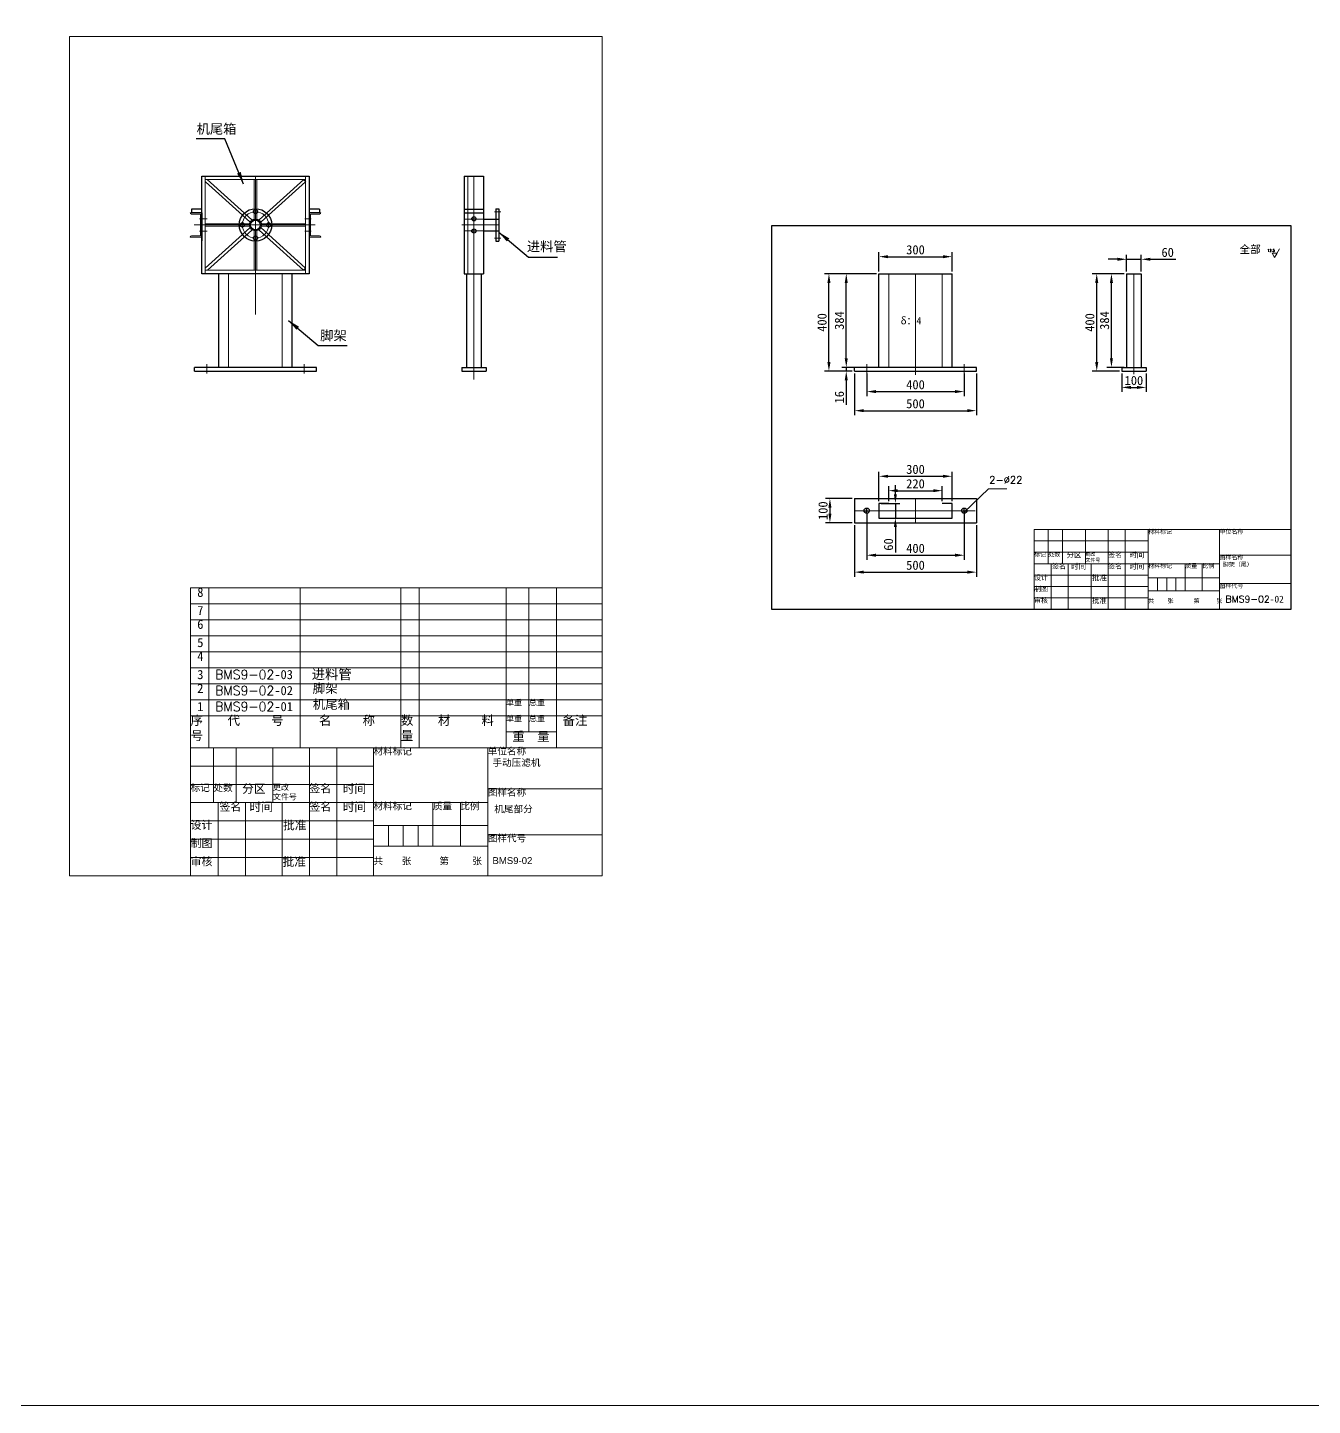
# Model space of a CAD drawing. Header units: millimetres. Extents: x 27179 to 44376, y -2108 to 7885.
# Drawn here: x 35482 to 40752, y -2108 to 3542 of the extents above; entities that cross this region are included whole.
import ezdxf
from ezdxf.lldxf.tags import DXFTag

# ---------------------------------------------------------------- set-up
doc = ezdxf.new("R2010")
doc.units = ezdxf.units.MM
doc.layers.add('中心线层', color=1, linetype='CENTER', lineweight=9)
doc.layers.add('标注层', color=5, linetype='Continuous', lineweight=9)
doc.styles.get("Standard").update_dxf_attribs({"font": ''})
doc.styles.get('Standard').set_extended_font_data('SimSun')
tags = doc.linetypes.add('ACAD_ISO03W100', pattern=[30, 12, -18]).pattern_tags.tags
tags[6:7] = [DXFTag(74, 4), DXFTag(75, 0), DXFTag(340, '0'), DXFTag(46, 1.0), DXFTag(50, 0.0), DXFTag(44, 0.0), DXFTag(45, 0.0)]
tags[4:5] = [DXFTag(74, 4), DXFTag(75, 0), DXFTag(340, '0'), DXFTag(46, 1.0), DXFTag(50, 0.0), DXFTag(44, 0.0), DXFTag(45, 0.0)]
tags = doc.linetypes.add('ACAD_ISO12W100', pattern=[21, 12, -3, 0, -3, 0, -3]).pattern_tags.tags
tags[14:15] = [DXFTag(74, 4), DXFTag(75, 0), DXFTag(340, '0'), DXFTag(46, 1.0), DXFTag(50, 0.0), DXFTag(44, 0.0), DXFTag(45, 0.0)]
tags[12:13] = [DXFTag(74, 4), DXFTag(75, 0), DXFTag(340, '0'), DXFTag(46, 1.0), DXFTag(50, 0.0), DXFTag(44, 0.0), DXFTag(45, 0.0)]
tags[10:11] = [DXFTag(74, 4), DXFTag(75, 0), DXFTag(340, '0'), DXFTag(46, 1.0), DXFTag(50, 0.0), DXFTag(44, 0.0), DXFTag(45, 0.0)]
tags[8:9] = [DXFTag(74, 4), DXFTag(75, 0), DXFTag(340, '0'), DXFTag(46, 1.0), DXFTag(50, 0.0), DXFTag(44, 0.0), DXFTag(45, 0.0)]
tags[6:7] = [DXFTag(74, 4), DXFTag(75, 0), DXFTag(340, '0'), DXFTag(46, 1.0), DXFTag(50, 0.0), DXFTag(44, 0.0), DXFTag(45, 0.0)]
tags[4:5] = [DXFTag(74, 4), DXFTag(75, 0), DXFTag(340, '0'), DXFTag(46, 1.0), DXFTag(50, 0.0), DXFTag(44, 0.0), DXFTag(45, 0.0)]
tags = doc.linetypes.add('CENTER', pattern=[50.8, 31.75, -6.35, 6.35, -6.35]).pattern_tags.tags
tags[10:11] = [DXFTag(74, 4), DXFTag(75, 0), DXFTag(340, '0'), DXFTag(46, 1.0), DXFTag(50, 0.0), DXFTag(44, 0.0), DXFTag(45, 0.0)]
tags[8:9] = [DXFTag(74, 4), DXFTag(75, 0), DXFTag(340, '0'), DXFTag(46, 1.0), DXFTag(50, 0.0), DXFTag(44, 0.0), DXFTag(45, 0.0)]
tags[6:7] = [DXFTag(74, 4), DXFTag(75, 0), DXFTag(340, '0'), DXFTag(46, 1.0), DXFTag(50, 0.0), DXFTag(44, 0.0), DXFTag(45, 0.0)]
tags[4:5] = [DXFTag(74, 4), DXFTag(75, 0), DXFTag(340, '0'), DXFTag(46, 1.0), DXFTag(50, 0.0), DXFTag(44, 0.0), DXFTag(45, 0.0)]
doc.dimstyles.new('ISO-25', dxfattribs={"dimscale": 20, "dimtxt": 2.5, "dimasz": 2.5, "dimexe": 1.25, "dimexo": 0.625, "dimtad": 1, "dimtxsty": 'Standard', "dimcen": 2.5, "dimadec": 0, "dimazin": 0, "dimtfac": 1, "dimtmove": 0, "dimatfit": 3, "dimfxl": 1, "dimarcsym": 0})

# ---------------------------------------------------------------- blocks, each defined once
blk = doc.blocks.new('*D74')
at = {"layer": 'Defpoints', "color": 0, "lineweight": -3, "transparency": 16777216}
for p in [(38923.8, 2132.5), (39323.8, 2132.5), (39323.8, 2049.2)]:
    blk.add_point(p, dxfattribs=at)
at = {"layer": '标注层', "color": 0, "lineweight": -2, "transparency": 16777216}
for p, q in [((38923.8, 2123.2), (38923.8, 2030.4)), ((39323.8, 2123.2), (39323.8, 2030.4)), ((38961.3, 2049.2), (39286.3, 2049.2))]:
    blk.add_line(p, q, dxfattribs=at)
at = {"layer": '标注层', "color": 0, "lineweight": -3, "transparency": 16777216}
for points in [[(38961.3, 2055.4), (38961.3, 2042.9), (38923.8, 2049.2)], [(39286.3, 2055.4), (39286.3, 2042.9), (39323.8, 2049.2)]]:
    blk.add_solid(points, dxfattribs=at)
at = {"layer": '标注层', "color": 0, "transparency": 16777216, "insert": (39123.8, 2077.3), "char_height": 37.5, "attachment_point": 5}
blk.add_mtext('400', dxfattribs=at)
blk = doc.blocks.new('*D75')
at = {"layer": 'Defpoints', "color": 0, "lineweight": -3, "transparency": 16777216}
for p in [(38873.8, 2132.5), (39373.8, 2132.5), (39373.8, 1970.9)]:
    blk.add_point(p, dxfattribs=at)
at = {"layer": '标注层', "color": 0, "lineweight": -2, "transparency": 16777216}
for p, q in [((38873.8, 2123.2), (38873.8, 1952.2)), ((39373.8, 2123.2), (39373.8, 1952.2)), ((38911.3, 1970.9), (39336.3, 1970.9))]:
    blk.add_line(p, q, dxfattribs=at)
at = {"layer": '标注层', "color": 0, "lineweight": -3, "transparency": 16777216}
for points in [[(38911.3, 1977.2), (38911.3, 1964.7), (38873.8, 1970.9)], [(39336.3, 1977.2), (39336.3, 1964.7), (39373.8, 1970.9)]]:
    blk.add_solid(points, dxfattribs=at)
at = {"layer": '标注层', "color": 0, "transparency": 16777216, "insert": (39123.8, 1999.1), "char_height": 37.5, "attachment_point": 5}
blk.add_mtext('500', dxfattribs=at)
blk = doc.blocks.new('*D76')
at = {"layer": 'Defpoints', "color": 0, "lineweight": -3, "transparency": 16777216}
for p in [(39969.5, 2132.5), (40069.5, 2132.5), (40069.5, 2066.3)]:
    blk.add_point(p, dxfattribs=at)
at = {"layer": '标注层', "color": 0, "lineweight": -2, "transparency": 16777216}
for p, q in [((39969.5, 2123.2), (39969.5, 2047.5)), ((40069.5, 2123.2), (40069.5, 2047.5)), ((40007, 2066.3), (40032, 2066.3))]:
    blk.add_line(p, q, dxfattribs=at)
at = {"layer": '标注层', "color": 0, "lineweight": -3, "transparency": 16777216}
for points in [[(40007, 2072.5), (40007, 2060), (39969.5, 2066.3)], [(40032, 2072.5), (40032, 2060), (40069.5, 2066.3)]]:
    blk.add_solid(points, dxfattribs=at)
at = {"layer": '标注层', "color": 0, "transparency": 16777216, "insert": (40019.5, 2094.4), "char_height": 37.5, "attachment_point": 5}
blk.add_mtext('100', dxfattribs=at)
blk = doc.blocks.new('*D77')
at = {"layer": 'Defpoints', "color": 0, "lineweight": -3, "transparency": 16777216}
for p in [(39273.8, 2602.3), (38973.8, 2532.5), (39273.8, 2532.5)]:
    blk.add_point(p, dxfattribs=at)
at = {"layer": '标注层', "color": 0, "lineweight": -2, "transparency": 16777216}
for p, q in [((38973.8, 2541.9), (38973.8, 2621)), ((39011.3, 2602.3), (39236.3, 2602.3)), ((39273.8, 2541.9), (39273.8, 2621))]:
    blk.add_line(p, q, dxfattribs=at)
at = {"layer": '标注层', "color": 0, "lineweight": -3, "transparency": 16777216}
for points in [[(39011.3, 2608.5), (39011.3, 2596), (38973.8, 2602.3)], [(39236.3, 2608.5), (39236.3, 2596), (39273.8, 2602.3)]]:
    blk.add_solid(points, dxfattribs=at)
at = {"layer": '标注层', "color": 0, "transparency": 16777216, "insert": (39123.8, 2630.4), "char_height": 37.5, "attachment_point": 5}
blk.add_mtext('300', dxfattribs=at)
blk = doc.blocks.new('*D78')
at = {"layer": 'Defpoints', "color": 0, "lineweight": -3, "transparency": 16777216}
for p in [(40049.5, 2591.6), (39989.5, 2532.5), (40049.5, 2532.5)]:
    blk.add_point(p, dxfattribs=at)
at = {"layer": '标注层', "color": 0, "lineweight": -2, "transparency": 16777216}
for p, q in [((39989.5, 2541.9), (39989.5, 2610.4)), ((40049.5, 2541.9), (40049.5, 2610.4)), ((39952, 2591.6), (39914.5, 2591.6)), ((39989.5, 2591.6), (40049.5, 2591.6)), ((40087, 2591.6), (40191.4, 2591.6))]:
    blk.add_line(p, q, dxfattribs=at)
at = {"layer": '标注层', "color": 0, "lineweight": -3, "transparency": 16777216}
for points in [[(39952, 2597.9), (39952, 2585.4), (39989.5, 2591.6)], [(40087, 2597.9), (40087, 2585.4), (40049.5, 2591.6)]]:
    blk.add_solid(points, dxfattribs=at)
at = {"layer": '标注层', "color": 0, "transparency": 16777216, "insert": (40158, 2619.8), "char_height": 37.5, "attachment_point": 5}
blk.add_mtext('60', dxfattribs=at)
blk = doc.blocks.new('*D79')
at = {"layer": 'Defpoints', "color": 0, "lineweight": -3, "transparency": 16777216}
for p in [(38839.8, 2532.5), (38973.8, 2532.5), (38973.8, 2148.5)]:
    blk.add_point(p, dxfattribs=at)
at = {"layer": '标注层', "color": 0, "lineweight": -2, "transparency": 16777216}
for p, q in [((38964.4, 2532.5), (38821, 2532.5)), ((38839.8, 2186), (38839.8, 2495)), ((38964.4, 2148.5), (38821, 2148.5))]:
    blk.add_line(p, q, dxfattribs=at)
at = {"layer": '标注层', "color": 0, "lineweight": -3, "transparency": 16777216}
for points in [[(38833.5, 2495), (38846, 2495), (38839.8, 2532.5)], [(38833.5, 2186), (38846, 2186), (38839.8, 2148.5)]]:
    blk.add_solid(points, dxfattribs=at)
at = {"layer": '标注层', "color": 0, "transparency": 16777216, "insert": (38811.6, 2340.5), "char_height": 37.5, "attachment_point": 5, "rotation": 90}
blk.add_mtext('384', dxfattribs=at)
blk = doc.blocks.new('*D80')
at = {"layer": 'Defpoints', "color": 0, "lineweight": -3, "transparency": 16777216}
for p in [(38768.7, 2532.5), (38973.8, 2532.5), (38873.8, 2132.5)]:
    blk.add_point(p, dxfattribs=at)
at = {"layer": '标注层', "color": 0, "lineweight": -2, "transparency": 16777216}
for p, q in [((38964.4, 2532.5), (38750, 2532.5)), ((38768.7, 2170), (38768.7, 2495)), ((38864.4, 2132.5), (38750, 2132.5))]:
    blk.add_line(p, q, dxfattribs=at)
at = {"layer": '标注层', "color": 0, "lineweight": -3, "transparency": 16777216}
for points in [[(38762.5, 2495), (38775, 2495), (38768.7, 2532.5)], [(38762.5, 2170), (38775, 2170), (38768.7, 2132.5)]]:
    blk.add_solid(points, dxfattribs=at)
at = {"layer": '标注层', "color": 0, "transparency": 16777216, "insert": (38740.6, 2332.5), "char_height": 37.5, "attachment_point": 5, "rotation": 90}
blk.add_mtext('400', dxfattribs=at)
blk = doc.blocks.new('*D81')
at = {"layer": 'Defpoints', "color": 0, "lineweight": -3, "transparency": 16777216}
for p in [(39927.4, 2532.5), (39989.5, 2532.5), (39989.5, 2148.5)]:
    blk.add_point(p, dxfattribs=at)
at = {"layer": '标注层', "color": 0, "lineweight": -2, "transparency": 16777216}
for p, q in [((39980.2, 2532.5), (39908.6, 2532.5)), ((39927.4, 2186), (39927.4, 2495)), ((39980.2, 2148.5), (39908.6, 2148.5))]:
    blk.add_line(p, q, dxfattribs=at)
at = {"layer": '标注层', "color": 0, "lineweight": -3, "transparency": 16777216}
for points in [[(39921.1, 2495), (39933.6, 2495), (39927.4, 2532.5)], [(39921.1, 2186), (39933.6, 2186), (39927.4, 2148.5)]]:
    blk.add_solid(points, dxfattribs=at)
at = {"layer": '标注层', "color": 0, "transparency": 16777216, "insert": (39899.2, 2340.5), "char_height": 37.5, "attachment_point": 5, "rotation": 90}
blk.add_mtext('384', dxfattribs=at)
blk = doc.blocks.new('*D82')
at = {"layer": 'Defpoints', "color": 0, "lineweight": -3, "transparency": 16777216}
for p in [(39867.1, 2532.5), (39989.5, 2532.5), (39969.5, 2132.5)]:
    blk.add_point(p, dxfattribs=at)
at = {"layer": '标注层', "color": 0, "lineweight": -2, "transparency": 16777216}
for p, q in [((39980.2, 2532.5), (39848.3, 2532.5)), ((39867.1, 2170), (39867.1, 2495)), ((39960.2, 2132.5), (39848.3, 2132.5))]:
    blk.add_line(p, q, dxfattribs=at)
at = {"layer": '标注层', "color": 0, "lineweight": -3, "transparency": 16777216}
for points in [[(39860.8, 2495), (39873.3, 2495), (39867.1, 2532.5)], [(39860.8, 2170), (39873.3, 2170), (39867.1, 2132.5)]]:
    blk.add_solid(points, dxfattribs=at)
at = {"layer": '标注层', "color": 0, "transparency": 16777216, "insert": (39838.9, 2332.5), "char_height": 37.5, "attachment_point": 5, "rotation": 90}
blk.add_mtext('400', dxfattribs=at)
blk = doc.blocks.new('*D83')
at = {"layer": 'Defpoints', "color": 0, "lineweight": -3, "transparency": 16777216}
for p in [(38873.8, 1610.8), (38772.7, 1510.8), (38873.8, 1510.8)]:
    blk.add_point(p, dxfattribs=at)
at = {"layer": '标注层', "color": 0, "lineweight": -2, "transparency": 16777216}
for p, q in [((38864.4, 1610.8), (38754, 1610.8)), ((38772.7, 1573.3), (38772.7, 1548.3)), ((38864.4, 1510.8), (38754, 1510.8))]:
    blk.add_line(p, q, dxfattribs=at)
at = {"layer": '标注层', "color": 0, "lineweight": -3, "transparency": 16777216}
for points in [[(38766.5, 1573.3), (38779, 1573.3), (38772.7, 1610.8)], [(38766.5, 1548.3), (38779, 1548.3), (38772.7, 1510.8)]]:
    blk.add_solid(points, dxfattribs=at)
at = {"layer": '标注层', "color": 0, "transparency": 16777216, "insert": (38744.6, 1560.8), "char_height": 37.5, "attachment_point": 5, "rotation": 90}
blk.add_mtext('100', dxfattribs=at)
blk = doc.blocks.new('*D84')
at = {"layer": 'Defpoints', "color": 0, "lineweight": -3, "transparency": 16777216}
for p in [(39233.8, 1642.8), (39013.8, 1590.8), (39233.8, 1590.8)]:
    blk.add_point(p, dxfattribs=at)
at = {"layer": '标注层', "color": 0, "lineweight": -2, "transparency": 16777216}
for p, q in [((39013.8, 1600.1), (39013.8, 1661.6)), ((39051.3, 1642.8), (39196.3, 1642.8)), ((39233.8, 1600.1), (39233.8, 1661.6))]:
    blk.add_line(p, q, dxfattribs=at)
at = {"layer": '标注层', "color": 0, "lineweight": -3, "transparency": 16777216}
for points in [[(39051.3, 1649.1), (39051.3, 1636.6), (39013.8, 1642.8)], [(39196.3, 1649.1), (39196.3, 1636.6), (39233.8, 1642.8)]]:
    blk.add_solid(points, dxfattribs=at)
at = {"layer": '标注层', "color": 0, "transparency": 16777216, "insert": (39123.8, 1670.9), "char_height": 37.5, "attachment_point": 5}
blk.add_mtext('220', dxfattribs=at)
blk = doc.blocks.new('*D85')
at = {"layer": 'Defpoints', "color": 0, "lineweight": -3, "transparency": 16777216}
for p in [(39273.8, 1701.9), (38973.8, 1590.8), (39273.8, 1590.8)]:
    blk.add_point(p, dxfattribs=at)
at = {"layer": '标注层', "color": 0, "lineweight": -2, "transparency": 16777216}
for p, q in [((38973.8, 1600.1), (38973.8, 1720.7)), ((39011.3, 1701.9), (39236.3, 1701.9)), ((39273.8, 1600.1), (39273.8, 1720.7))]:
    blk.add_line(p, q, dxfattribs=at)
at = {"layer": '标注层', "color": 0, "lineweight": -3, "transparency": 16777216}
for points in [[(39011.3, 1708.2), (39011.3, 1695.7), (38973.8, 1701.9)], [(39236.3, 1708.2), (39236.3, 1695.7), (39273.8, 1701.9)]]:
    blk.add_solid(points, dxfattribs=at)
at = {"layer": '标注层', "color": 0, "transparency": 16777216, "insert": (39123.8, 1730.1), "char_height": 37.5, "attachment_point": 5}
blk.add_mtext('300', dxfattribs=at)
blk = doc.blocks.new('*D86')
at = {"layer": 'Defpoints', "color": 0, "lineweight": -3, "transparency": 16777216}
for p in [(38873.8, 1510.8), (39373.8, 1510.8), (39373.8, 1308.9)]:
    blk.add_point(p, dxfattribs=at)
at = {"layer": '标注层', "color": 0, "lineweight": -2, "transparency": 16777216}
for p, q in [((38873.8, 1501.4), (38873.8, 1290.2)), ((39373.8, 1501.4), (39373.8, 1290.2)), ((38911.3, 1308.9), (39336.3, 1308.9))]:
    blk.add_line(p, q, dxfattribs=at)
at = {"layer": '标注层', "color": 0, "lineweight": -3, "transparency": 16777216}
for points in [[(38911.3, 1315.2), (38911.3, 1302.7), (38873.8, 1308.9)], [(39336.3, 1315.2), (39336.3, 1302.7), (39373.8, 1308.9)]]:
    blk.add_solid(points, dxfattribs=at)
at = {"layer": '标注层', "color": 0, "transparency": 16777216, "insert": (39123.8, 1337), "char_height": 37.5, "attachment_point": 5}
blk.add_mtext('500', dxfattribs=at)
blk = doc.blocks.new('*D87')
at = {"layer": 'Defpoints', "color": 0, "lineweight": -3, "transparency": 16777216}
for p in [(38923.8, 1560.8), (39323.8, 1560.8), (39323.8, 1378.2)]:
    blk.add_point(p, dxfattribs=at)
at = {"layer": '标注层', "color": 0, "lineweight": -2, "transparency": 16777216}
for p, q in [((38923.8, 1551.4), (38923.8, 1359.5)), ((39323.8, 1551.4), (39323.8, 1359.5)), ((38961.3, 1378.2), (39286.3, 1378.2))]:
    blk.add_line(p, q, dxfattribs=at)
at = {"layer": '标注层', "color": 0, "lineweight": -3, "transparency": 16777216}
for points in [[(38961.3, 1384.5), (38961.3, 1372), (38923.8, 1378.2)], [(39286.3, 1384.5), (39286.3, 1372), (39323.8, 1378.2)]]:
    blk.add_solid(points, dxfattribs=at)
at = {"layer": '标注层', "color": 0, "transparency": 16777216, "insert": (39123.8, 1406.3), "char_height": 37.5, "attachment_point": 5}
blk.add_mtext('400', dxfattribs=at)
blk = doc.blocks.new('*D88')
at = {"layer": 'Defpoints', "color": 0, "lineweight": -3, "transparency": 16777216}
for p in [(38973.8, 1590.8), (38973.8, 1530.8), (39041.3, 1530.8)]:
    blk.add_point(p, dxfattribs=at)
at = {"layer": '标注层', "color": 0, "lineweight": -2, "transparency": 16777216}
for p, q in [((39041.3, 1628.3), (39041.3, 1665.8)), ((38983.1, 1590.8), (39060, 1590.8)), ((39041.3, 1590.8), (39041.3, 1530.8)), ((38983.1, 1530.8), (39060, 1530.8)), ((39041.3, 1493.3), (39041.3, 1388.9))]:
    blk.add_line(p, q, dxfattribs=at)
at = {"layer": '标注层', "color": 0, "lineweight": -3, "transparency": 16777216}
for points in [[(39035, 1628.3), (39047.5, 1628.3), (39041.3, 1590.8)], [(39035, 1493.3), (39047.5, 1493.3), (39041.3, 1530.8)]]:
    blk.add_solid(points, dxfattribs=at)
at = {"layer": '标注层', "color": 0, "transparency": 16777216, "insert": (39013.2, 1422.3), "char_height": 37.5, "attachment_point": 5, "rotation": 90}
blk.add_mtext('60', dxfattribs=at)
blk = doc.blocks.new('*D166')
at = {"layer": 'Defpoints', "color": 0, "lineweight": 9, "transparency": 16777216}
for p in [(38873.8, 2148.5), (38839.8, 2132.5), (38873.8, 2132.5)]:
    blk.add_point(p, dxfattribs=at)
at = {"layer": '标注层', "color": 0, "lineweight": -2, "transparency": 16777216}
for p, q in [((38839.8, 2186), (38839.8, 2223.5)), ((38864.4, 2148.5), (38821, 2148.5)), ((38839.8, 2148.5), (38839.8, 2132.5)), ((38864.4, 2132.5), (38821, 2132.5)), ((38839.8, 2095), (38839.8, 1994.4))]:
    blk.add_line(p, q, dxfattribs=at)
at = {"layer": '标注层', "color": 0, "lineweight": 9, "transparency": 16777216}
for points in [[(38833.5, 2186), (38846, 2186), (38839.8, 2148.5)], [(38833.5, 2095), (38846, 2095), (38839.8, 2132.5)]]:
    blk.add_solid(points, dxfattribs=at)
at = {"layer": '标注层', "color": 0, "transparency": 16777216, "insert": (38811.6, 2026), "char_height": 37.5, "attachment_point": 5, "rotation": 90}
blk.add_mtext('16', dxfattribs=at)

msp = doc.modelspace()

# ---------------------------------------------------------------- linework, layer by layer
at = {"lineweight": -3}
for p, q in [((36196.857, 2932.547), (36636.857, 2932.547)), ((36196.857, 2532.547), (36196.857, 2932.547)), ((36615.223, 2918.547), (36622.415, 2908.878)), ((36636.857, 2932.547), (36636.857, 2532.547)), ((37272.635, 2932.547), (37352.635, 2932.547)), ((37272.635, 2932.547), (37272.635, 2532.547)), ((37352.635, 2932.547), (37352.635, 2532.547)), ((37272.635, 2797.547), (37352.635, 2797.547)), ((37272.635, 2782.547), (37352.635, 2782.547)), ((37402.635, 2799.047), (37402.635, 2666.047)), ((37402.635, 2799.047), (37414.635, 2799.047)), ((37414.635, 2799.047), (37414.635, 2666.047)), ((37352.635, 2756.547), (37414.635, 2756.547)), ((37352.635, 2708.547), (37414.635, 2708.547)), ((37402.635, 2666.047), (37414.635, 2666.047)), ((36622.657, 2554.635), (36613.709, 2546.547)), ((36636.857, 2532.547), (36196.857, 2532.547)), ((37272.635, 2532.547), (37352.635, 2532.547)), ((37282.635, 2532.547), (37282.635, 2148.547)), ((37342.635, 2532.547), (37342.635, 2148.547)), ((38973.768, 2532.547), (39273.768, 2532.547)), ((39989.546, 2532.547), (39989.546, 2148.547)), ((39989.546, 2532.547), (40049.546, 2532.547)), ((40049.546, 2532.547), (40049.546, 2148.547)), ((37262.635, 2148.547), (37362.635, 2148.547)), ((37262.635, 2148.547), (37262.635, 2132.547)), ((37362.635, 2148.547), (37362.635, 2132.547)), ((39969.546, 2148.547), (39969.546, 2132.547)), ((39969.546, 2148.547), (40069.546, 2148.547)), ((40069.546, 2148.547), (40069.546, 2132.547)), ((36166.857, 2132.547), (36666.857, 2132.547)), ((37262.635, 2132.547), (37362.635, 2132.547)), ((38873.768, 2132.547), (39373.768, 2132.547)), ((39969.546, 2132.547), (40069.546, 2132.547)), ((38873.768, 1610.759), (39373.768, 1610.759)), ((38873.768, 1610.759), (38873.768, 1600.759)), ((38873.768, 1600.759), (38873.768, 1520.759)), ((38973.768, 1590.759), (38973.768, 1530.759)), ((39013.768, 1590.759), (38973.768, 1590.759)), ((39273.768, 1590.759), (39233.768, 1590.759)), ((39273.768, 1530.759), (39273.768, 1590.759)), ((39373.768, 1610.759), (39373.768, 1600.759)), ((39373.768, 1600.759), (39373.768, 1520.759)), ((38912.768, 1560.759), (38934.768, 1560.759)), ((38923.768, 1549.759), (38923.768, 1571.759)), ((38973.768, 1530.759), (39273.768, 1530.759)), ((39312.768, 1560.759), (39334.768, 1560.759)), ((39323.768, 1549.759), (39323.768, 1571.759)), ((38873.768, 1520.759), (38873.768, 1510.759)), ((38873.768, 1510.759), (39373.768, 1510.759)), ((39373.768, 1520.759), (39373.768, 1510.759))]:
    msp.add_line(p, q, dxfattribs=at)
at = {"linetype": 'ACAD_ISO03W100', "lineweight": 5, "ltscale": 0.5}
for p, q in [((36211.057, 2932.547), (36211.057, 2532.547)), ((36211.057, 2918.547), (36622.657, 2918.547)), ((36363.551, 2772.305), (36211.3, 2908.878)), ((36371.564, 2781.237), (36218.407, 2918.623)), ((36411.857, 2756.021), (36411.857, 2918.547)), ((36421.857, 2756.021), (36421.857, 2918.547)), ((36462.151, 2781.237), (36615.307, 2918.623)), ((36470.164, 2772.305), (36622.415, 2908.878)), ((36622.657, 2932.547), (36622.657, 2532.547)), ((37287.635, 2932.547), (37287.635, 2532.547)), ((36149.057, 2782.547), (36197.057, 2782.547)), ((36395.553, 2743.598), (36363.551, 2772.305)), ((36403.566, 2752.53), (36371.564, 2781.237)), ((36430.149, 2752.53), (36462.151, 2781.237)), ((36438.162, 2743.598), (36470.164, 2772.305)), ((36211.057, 2737.547), (36393.384, 2737.547)), ((36211.057, 2727.547), (36393.384, 2727.547)), ((36395.594, 2721.417), (36363.699, 2692.591)), ((36403.64, 2712.514), (36371.746, 2683.688)), ((36430.074, 2712.514), (36461.969, 2683.688)), ((36438.12, 2721.417), (36470.015, 2692.591)), ((36440.331, 2737.547), (36622.657, 2737.547)), ((36440.331, 2727.547), (36622.657, 2727.547)), ((37272.635, 2756.547), (37352.635, 2756.547)), ((36363.699, 2692.591), (36211.057, 2554.635)), ((36371.746, 2683.688), (36220.006, 2546.547)), ((36411.857, 2546.547), (36411.857, 2709.074)), ((36421.857, 2546.547), (36421.857, 2709.074)), ((36461.969, 2683.688), (36613.709, 2546.547)), ((36470.015, 2692.591), (36622.657, 2554.635)), ((37272.635, 2708.547), (37352.635, 2708.547)), ((36622.657, 2546.547), (36211.057, 2546.547)), ((36306.857, 2148.547), (36306.857, 2532.547)), ((36526.857, 2148.547), (36526.857, 2532.547)), ((39013.768, 2148.547), (39013.768, 2532.547)), ((39233.768, 2148.547), (39233.768, 2532.547))]:
    msp.add_line(p, q, dxfattribs=at)
for p, q in [((36154.357, 2797.547), (36154.357, 2782.547)), ((36196.857, 2797.547), (36154.357, 2797.547)), ((36196.857, 2782.547), (36154.357, 2782.547)), ((36197.057, 2782.547), (36197.057, 2667.547)), ((36636.657, 2782.547), (36636.657, 2667.547)), ((36679.357, 2797.547), (36636.857, 2797.547)), ((36679.357, 2782.547), (36636.857, 2782.547)), ((36679.357, 2797.547), (36679.357, 2782.547)), ((36266.857, 2148.547), (36266.857, 2532.547)), ((36566.857, 2148.547), (36566.857, 2532.547)), ((38973.768, 2148.547), (38973.768, 2532.547)), ((39273.768, 2148.547), (39273.768, 2532.547)), ((36666.857, 2148.547), (36166.857, 2148.547)), ((36166.857, 2132.547), (36166.857, 2148.547)), ((36666.857, 2132.547), (36666.857, 2148.547)), ((38873.768, 2132.547), (38873.768, 2148.547)), ((39373.768, 2148.547), (38873.768, 2148.547)), ((39373.768, 2132.547), (39373.768, 2148.547)), ((36166.857, 2132.547), (36666.857, 2132.547)), ((38873.768, 2132.547), (39373.768, 2132.547))]:
    msp.add_line(p, q)
at = {"linetype": 'ACAD_ISO12W100', "lineweight": 9}
for p, q in [((36191.757, 2777.247), (36154.357, 2777.247)), ((36191.757, 2687.847), (36191.757, 2777.247)), ((36684.657, 2782.547), (36636.657, 2782.547)), ((36641.957, 2777.247), (36679.357, 2777.247)), ((36641.957, 2687.847), (36641.957, 2777.247)), ((36641.957, 2709.547), (36641.957, 2755.547)), ((36197.057, 2682.547), (36149.057, 2682.547)), ((36154.357, 2687.847), (36191.757, 2687.847)), ((36636.657, 2682.547), (36684.657, 2682.547)), ((36679.357, 2687.847), (36641.957, 2687.847))]:
    msp.add_line(p, q, dxfattribs=at)
at = {"color": 5, "lineweight": 9}
for p, q in [((40596.375, 2599.21), (40616.638, 2634.305)), ((39321.412, 1553.485), (39422.502, 1650.338)), ((39422.502, 1650.338), (39498.666, 1650.338))]:
    msp.add_line(p, q, dxfattribs=at)
at = {"lineweight": 9}
for p, q in [((39609.831, 1483.903), (39609.831, 1156.303)), ((39609.831, 1483.903), (40662.831, 1483.903)), ((39668.331, 1483.903), (39668.331, 1343.503)), ((39726.831, 1483.903), (39726.831, 1343.503)), ((39820.431, 1483.903), (39820.431, 1343.503)), ((39914.031, 1483.903), (39914.031, 1156.303)), ((39984.231, 1483.903), (39984.231, 1156.303)), ((40077.831, 1483.903), (40077.831, 1156.303)), ((40370.331, 1483.903), (40370.331, 1156.303)), ((40662.831, 1483.903), (40662.831, 1156.303)), ((39609.831, 1437.103), (40077.831, 1437.103)), ((39609.831, 1390.303), (40077.831, 1390.303)), ((40370.331, 1378.603), (40662.831, 1378.603)), ((39609.831, 1343.503), (40077.831, 1343.503)), ((39680.031, 1343.503), (39680.031, 1156.303)), ((39750.231, 1343.503), (39750.231, 1156.303)), ((39843.831, 1343.503), (39843.831, 1156.303)), ((40077.831, 1343.503), (40370.331, 1343.503)), ((40229.931, 1343.503), (40229.931, 1232.353)), ((40300.131, 1343.503), (40300.131, 1232.353)), ((36150.795, 1244.974), (36150.795, 588.709)), ((36150.795, 1244.974), (37838.295, 1244.974)), ((36225.795, 1244.974), (36225.795, 588.709)), ((36600.795, 1244.974), (36600.795, 588.709)), ((37013.295, 1244.974), (37013.295, 588.709)), ((37088.295, 1244.974), (37088.295, 588.709)), ((37444.545, 1244.974), (37444.545, 588.709)), ((37538.295, 1244.974), (37538.295, 654.334)), ((37650.795, 1244.974), (37650.795, 588.709)), ((39609.831, 1296.703), (40077.831, 1296.703)), ((39609.831, 1249.903), (40077.831, 1249.903)), ((40077.831, 1285.003), (40370.331, 1285.003)), ((40115.856, 1285.003), (40115.856, 1232.353)), ((40153.881, 1285.003), (40153.881, 1232.353)), ((40191.906, 1285.003), (40191.906, 1232.353)), ((40370.331, 1261.603), (40662.831, 1261.603)), ((39609.831, 1203.103), (40077.831, 1203.103)), ((40077.831, 1232.353), (40370.331, 1232.353)), ((36150.795, 1179.344), (37838.295, 1179.344)), ((39609.831, 1156.303), (40662.831, 1156.303)), ((36150.795, 1113.714), (37838.295, 1113.714)), ((36150.795, 1048.084), (37838.295, 1048.084)), ((37838.295, 1048.084), (37838.295, 588.709)), ((36150.795, 982.459), (37838.295, 982.459)), ((36150.795, 916.834), (37838.295, 916.834)), ((36150.795, 851.209), (37838.295, 851.209)), ((36150.795, 785.584), (37838.295, 785.584)), ((36150.795, 719.959), (37838.295, 719.959)), ((37444.545, 719.959), (37650.795, 719.959)), ((37444.545, 654.334), (37650.795, 654.334)), ((36150.795, 588.709), (36150.795, 63.709)), ((36150.795, 588.709), (37838.295, 588.709)), ((36244.545, 588.709), (36244.545, 363.709)), ((36338.295, 588.709), (36338.295, 363.709)), ((36488.295, 588.709), (36488.295, 363.709)), ((36638.295, 588.709), (36638.295, 63.709)), ((36750.795, 588.709), (36750.795, 63.709)), ((36900.795, 588.709), (36900.795, 63.709)), ((37369.545, 588.709), (37369.545, 63.709)), ((37838.295, 588.709), (37838.295, 63.709)), ((36150.795, 513.709), (36900.795, 513.709)), ((36150.795, 438.709), (36900.795, 438.709)), ((37369.545, 419.959), (37838.295, 419.959)), ((36150.795, 363.709), (36900.795, 363.709)), ((36263.295, 363.709), (36263.295, 63.709)), ((36375.795, 363.709), (36375.795, 63.709)), ((36525.795, 363.709), (36525.795, 63.709)), ((36900.795, 363.709), (37369.545, 363.709)), ((37144.545, 363.709), (37144.545, 185.584)), ((37257.045, 363.709), (37257.045, 185.584)), ((36150.795, 288.709), (36900.795, 288.709)), ((36900.795, 269.959), (37369.545, 269.959)), ((36961.733, 269.959), (36961.733, 185.584)), ((37022.67, 269.959), (37022.67, 185.584)), ((37083.608, 269.959), (37083.608, 185.584)), ((37369.545, 232.459), (37838.295, 232.459)), ((36150.795, 213.709), (36900.795, 213.709)), ((36900.795, 185.584), (37369.545, 185.584)), ((36150.795, 138.709), (36900.795, 138.709)), ((36150.795, 63.709), (37838.295, 63.709))]:
    msp.add_line(p, q, dxfattribs=at)
at = {"color": 3, "lineweight": 9}
msp.add_lwpolyline([(27178.52, 7885.007), (44376.371, 7885.007), (44376.371, -2107.777), (27178.52, -2107.777)], close=True, dxfattribs=at)
at = {"lineweight": 9}
msp.add_lwpolyline([(35654.021, 3505.158), (37838.295, 3505.158), (37838.295, 63.709), (35654.021, 63.709)], close=True, dxfattribs=at)
at = {"lineweight": -3}
msp.add_lwpolyline([(38533.934, 2729.737), (40662.831, 2729.737), (40662.831, 1156.303), (38533.934, 1156.303)], close=True, dxfattribs=at)
at = {"color": 5, "lineweight": 9}
msp.add_lwpolyline([(40596.375, 2599.21), (40606.695, 2617.083), (40586.056, 2617.083)], close=True, dxfattribs=at)
at = {"lineweight": -3}
for centre, radius in [((36416.857, 2732.547), 66.5), ((36416.857, 2786.547), 8.5), ((36362.857, 2732.547), 8.5), ((36416.857, 2732.547), 24), ((36416.857, 2732.547), 20), ((36470.857, 2732.547), 8.5), ((37312.635, 2757.547), 8.5), ((37312.635, 2707.547), 8.5), ((36416.857, 2678.547), 8.5), ((38923.768, 1560.759), 11), ((39323.768, 1560.759), 11)]:
    msp.add_circle(centre, radius, dxfattribs=at)
at = {"linetype": 'ACAD_ISO12W100', "lineweight": 9}
for centre, start, end in [((36154.357, 2782.547), 180, 270), ((36679.357, 2782.547), 270, 0), ((36154.357, 2682.547), 90, 180), ((36679.357, 2682.547), 0, 90)]:
    msp.add_arc(centre, 5.3, start, end, dxfattribs=at)
at = {"layer": '中心线层'}
for p, q in [((36416.857, 2365.047), (36416.857, 2932.547)), ((37312.635, 2098.639), (37312.635, 2932.547)), ((37397.759, 2786.547), (37423.149, 2786.547)), ((36164.857, 2732.547), (36662.248, 2732.547)), ((36187.056, 2757.547), (36219.057, 2757.547)), ((36619.781, 2757.547), (36645.171, 2757.547)), ((37262.842, 2732.547), (37414.635, 2732.547)), ((37304.135, 2757.547), (37321.135, 2757.547)), ((36187.056, 2707.547), (36219.057, 2707.547)), ((36619.781, 2707.547), (36645.171, 2707.547)), ((37304.135, 2707.547), (37321.135, 2707.547)), ((37397.759, 2678.547), (37423.149, 2678.547)), ((39123.768, 2118.021), (39123.768, 2532.547)), ((40019.546, 2119.93), (40019.546, 2532.547)), ((36216.857, 2122.665), (36216.857, 2162.122)), ((36616.857, 2122.665), (36616.857, 2162.122)), ((38923.768, 2122.665), (38923.768, 2162.122)), ((39323.768, 2122.665), (39323.768, 2162.122)), ((39123.768, 1510.759), (39123.768, 1610.759)), ((38871.768, 1560.759), (39369.159, 1560.759))]:
    msp.add_line(p, q, dxfattribs=at)
msp.add_circle((36416.857, 2732.547), 54, dxfattribs=at)

# ---------------------------------------------------------------- texts
at = {"lineweight": 9}
msp.add_text('共    张      第     张', height=17.55, dxfattribs=at).set_placement((40077.831, 1182.628))
at = {"color": 5, "lineweight": 9, "attachment_point": 1}
for s, insert, char_height, width in [('全部', (40452.593, 2648.254), 32, 104.23264), ('{\\Ftxt.shx|c0;12.5}', (40567.173, 2632.617), 10, 39.33317)]:
    msp.add_mtext(s, dxfattribs=dict(at, insert=insert, char_height=char_height, width=width))
at = {"lineweight": 9, "attachment_point": 1}
for s, insert, char_height, width in [('{\\fSimSun|b0|i0|c134|p54;材料标记}', (40077.831, 1483.903), 17.55, 292.5), ('{\\fSimSun|b0|i0|c134|p54;单位名称}', (40370.331, 1483.903), 17.55, 292.5), ('{\\fSimSun|b0|i0|c134|p54;标记}', (39609.831, 1390.303), 17.55, 58.5), ('{\\fSimSun|b0|i0|c134|p54;处数}', (39668.331, 1390.303), 17.55, 58.5), ('{\\fSimSun|b0|i0|c134|p54;\\H1.071x; 分区}', (39726.831, 1390.303), 20.475, 93.6), ('{\\fSimSun|b0|i0|c134|p54;更改\\P文件号}', (39820.431, 1390.303), 14.625, 93.6), ('{\\fSimSun|b0|i0|c134|p54;签名}', (39914.031, 1390.303), 20.475, 58.5), ('{\\fSimSun|b0|i0|c134|p54;\\H1.071x; 时间}', (39984.231, 1390.303), 20.475, 93.6), ('{\\fSimSun|b0|i0|c134|p54;图样名称\\P 脚架（尾）}', (40370.331, 1378.603), 17.55, 292.5), ('{\\fSimSun|b0|i0|c134|p54;设计}', (39609.831, 1296.703), 20.475, 58.5), ('{\\fSimSun|b0|i0|c134|p54;签名}', (39683.722, 1343.503), 20.475, 58.5), ('{\\fSimSun|b0|i0|c134|p54;\\H1.071x; 时间}', (39745.52, 1343.503), 20.475, 93.6), ('{\\fSimSun|b0|i0|c134|p54;\\H1.071x; 批准}', (39831.425, 1296.703), 20.475, 93.6), ('{\\fSimSun|b0|i0|c134|p54;签名}', (39914.031, 1343.503), 20.475, 58.5), ('{\\fSimSun|b0|i0|c134|p54;\\H1.071x; 时间}', (39984.231, 1343.503), 20.475, 93.6), ('{\\fSimSun|b0|i0|c134|p54;材料标记}', (40077.831, 1343.503), 17.55, 292.5), ('{\\fSimSun|b0|i0|c134|p54;质量}', (40229.931, 1343.503), 17.55, 58.5), ('{\\fSimSun|b0|i0|c134|p54;比例}', (40300.131, 1343.503), 17.55, 58.5), ('8', (36177.953, 1244.974), 37.5, 75), ('{\\fSimSun|b0|i0|c134|p54;制图}', (39609.831, 1249.903), 20.475, 58.5), ('{\\fSimSun|b0|i0|c134|p54;图样代号}', (40370.331, 1261.603), 17.55, 292.5), ('{\\fSimSun|b0|i0|c134|p54;审核}', (39609.831, 1203.103), 20.475, 58.5), ('{\\fSimSun|b0|i0|c134|p54;\\H1.071x; 批准}', (39830.326, 1203.103), 20.475, 93.6), ('{\\fSimSun|b0|i0|c134|p54;\\P\\Ftxt.shx|c0; BMS9-02\\fSimSun|b0|i0|c134|p54;-02}', (40369.777, 1259.12), 28.125, 468.75), ('7', (36177.953, 1170.304), 37.5, 75), ('6', (36177.953, 1113.724), 37.5, 75), ('5', (36177.953, 1039.054), 37.5, 75), ('4', (36177.953, 982.459), 37.5, 75), ('3', (36177.953, 907.789), 37.5, 75), (' {\\Ftxt.shx|c0;BMS9-02}-03', (36225.795, 907.789), 37.5, 412.5), ('2', (36177.953, 851.209), 37.5, 75), ('  脚架', (36600.795, 851.209), 37.5, 412.5), (' {\\Ftxt.shx|c0;BMS9-02}-02', (36225.795, 842.164), 37.5, 412.5), ('  机尾箱', (36600.795, 785.584), 37.5, 412.5), ('1', (36177.953, 776.539), 37.5, 75), (' {\\Ftxt.shx|c0;BMS9-02}-01', (36225.795, 776.539), 37.5, 412.5), ('{\\fSimSun|b0|i0|c134|p2;单重}', (37444.545, 785.584), 23.4375, 75), ('{\\fSimSun|b0|i0|c134|p2;总重}', (37538.295, 785.584), 23.4375, 75), ('{\\fSimSun|b0|i0|c134|p2;序号}', (36150.795, 719.959), 37.5, 75), ('{\\fSimSun|b0|i0|c134|p2;   代     号}', (36225.795, 719.959), 37.5, 412.5), ('{\\fSimSun|b0|i0|c134|p2;   名     称}', (36600.795, 719.959), 37.5, 412.5), ('{\\fSimSun|b0|i0|c134|p2;数量}', (37013.295, 719.959), 37.5, 75), ('{\\fSimSun|b0|i0|c134|p2;   材     料     }', (37088.295, 719.959), 37.5, 412.5), ('{\\fSimSun|b0|i0|c134|p2;单重}', (37444.545, 719.959), 23.4375, 75), ('{\\fSimSun|b0|i0|c134|p2;总重}', (37538.295, 719.959), 23.4375, 75), ('{\\fSimSun|b0|i0|c134|p2; 备注   }', (37650.795, 719.959), 37.5, 412.5), ('{\\fSimSun|b0|i0|c134|p2; 重  量   }', (37444.545, 654.334), 37.5, 412.5), ('{\\fSimSun|b0|i0|c134|p54;材料标记}', (36900.795, 588.709), 28.125, 468.75), ('{\\fSimSun|b0|i0|c134|p54;单位名称\\P 手动压滤机}', (37369.545, 588.709), 28.125, 468.75), ('{\\fSimSun|b0|i0|c134|p54;标记}', (36150.795, 438.709), 28.125, 93.75), ('{\\fSimSun|b0|i0|c134|p54;处数}', (36244.545, 438.709), 28.125, 93.75), ('{\\fSimSun|b0|i0|c134|p54;\\H1.071x; 分区}', (36338.295, 438.709), 32.8125, 150), ('{\\fSimSun|b0|i0|c134|p54;更改\\P文件号}', (36488.295, 438.709), 23.4375, 150), ('{\\fSimSun|b0|i0|c134|p54;签名}', (36638.295, 438.709), 32.8125, 93.75), ('{\\fSimSun|b0|i0|c134|p54;\\H1.071x; 时间}', (36750.795, 438.709), 32.8125, 150), ('{\\fSimSun|b0|i0|c134|p54;图样名称}', (37369.545, 419.959), 28.125, 468.75), ('{\\fSimSun|b0|i0|c134|p54;签名}', (36269.21, 363.709), 32.8125, 93.75), ('{\\fSimSun|b0|i0|c134|p54;\\H1.071x; 时间}', (36368.246, 363.709), 32.8125, 150), ('{\\fSimSun|b0|i0|c134|p54;签名}', (36638.295, 363.709), 32.8125, 93.75), ('{\\fSimSun|b0|i0|c134|p54;\\H1.071x; 时间}', (36750.795, 363.709), 32.8125, 150), ('{\\fSimSun|b0|i0|c134|p54;材料标记}', (36900.795, 363.709), 28.125, 468.75), ('{\\fSimSun|b0|i0|c134|p54;质量}', (37144.545, 363.709), 28.125, 93.75), ('{\\fSimSun|b0|i0|c134|p54;比例}', (37257.045, 363.709), 28.125, 93.75), ('{\\fSimSun|b0|i0|c134|p54;\\P 机尾部分}', (37377.062, 398.446), 28.125, 468.75), ('{\\fSimSun|b0|i0|c134|p54;设计}', (36150.795, 288.709), 32.8125, 93.75), ('{\\fSimSun|b0|i0|c134|p54;\\H1.071x; 批准}', (36505.913, 288.709), 32.8125, 150), ('{\\fSimSun|b0|i0|c134|p54;图样代号}', (37369.545, 232.459), 28.125, 468.75), ('{\\fSimSun|b0|i0|c134|p54;制图}', (36150.795, 213.709), 32.8125, 93.75), ('{\\fSimSun|b0|i0|c134|p54;审核}', (36150.795, 138.709), 32.8125, 93.75), ('{\\fSimSun|b0|i0|c134|p54;\\H1.071x; 批准}', (36504.151, 138.709), 32.8125, 150), ('{\\fSimSun|b0|i0|c134|p54;\\P共    张      第     张}', (36900.795, 185.584), 28.125, 468.75), ('{\\fSimSun|b0|i0|c134|p54;\\P \\fArial|b0|i0|c0|p32;BMS9-02}', (37369.545, 187.137), 28.125, 468.75)]:
    msp.add_mtext(s, dxfattribs=dict(at, insert=insert, char_height=char_height, width=width))
at = {"layer": '标注层'}
for s, insert, char_height, width, attachment_point in [('{\\fSimSun|b0|i0|c134|p54;机尾箱}', (36175.3, 3146.247), 40, 210.87597, 1), ('{\\fSimSun|b0|i0|c134|p54;进料管}', (37693.485, 2664.128), 40, 210.87597, 3), ('{\\C5;δ：4}', (39062.771, 2354.751), 30, 232.59167, 1), ('{\\fSimSun|b0|i0|c134|p54;脚架}', (36791.016, 2299.289), 40, 210.87597, 3), ('{\\Ftxt.shx|c0;\\C5;2-%%c22}', (39426.141, 1701.894), 30, 232.59167, 1)]:
    msp.add_mtext(s, dxfattribs=dict(at, insert=insert, char_height=char_height, width=width, attachment_point=attachment_point))
at = {"layer": '标注层', "color": 7, "insert": (36811.309, 910.013), "char_height": 40, "width": 210.87597, "attachment_point": 3}
msp.add_mtext('{\\fSimSun|b0|i0|c134|p54;进料管}', dxfattribs=at)

# ---------------------------------------------------------------- dimensions: what is measured, and where the dimension line sits
at = {"layer": '标注层'}
for base, p1, p2, picture, middle in [((39273.768, 2602.298), (38973.768, 2532.547), (39273.768, 2532.547), '*D77', (39123.768, 2630.423)), ((40049.546, 2591.648), (39989.546, 2532.547), (40049.546, 2532.547), '*D78', (40157.984, 2619.773)), ((39373.768, 1970.928), (38873.768, 2132.547), (39373.768, 2132.547), '*D75', (39123.768, 1999.053)), ((39323.768, 2049.188), (38923.768, 2132.547), (39323.768, 2132.547), '*D74', (39123.768, 2077.313)), ((40069.546, 2066.254), (39969.546, 2132.547), (40069.546, 2132.547), '*D76', (40019.546, 2094.379)), ((39273.768, 1701.935), (38973.768, 1590.759), (39273.768, 1590.759), '*D85', (39123.768, 1730.06)), ((39233.768, 1642.8), (39013.768, 1590.759), (39233.768, 1590.759), '*D84', (39123.768, 1670.925)), ((39323.768, 1378.2), (38923.768, 1560.759), (39323.768, 1560.759), '*D87', (39123.768, 1406.325))]:
    dim = msp.add_linear_dim(base=base, p1=p1, p2=p2, dimstyle='ISO-25', override={"dimscale": 15}, dxfattribs=at)
    dim.commit()
    dim.dimension.update_dxf_attribs({"geometry": picture, "text_midpoint": middle})
for base, p1, p2, picture, middle in [((38768.721, 2532.547), (38873.768, 2132.547), (38973.768, 2532.547), '*D80', (38740.596, 2332.547)), ((38839.767, 2532.547), (38973.768, 2148.547), (38973.768, 2532.547), '*D79', (38811.642, 2340.547)), ((39867.06, 2532.547), (39969.546, 2132.547), (39989.546, 2532.547), '*D82', (39838.935, 2332.547)), ((39927.368, 2532.547), (39989.546, 2148.547), (39989.546, 2532.547), '*D81', (39899.243, 2340.547)), ((38839.767, 2132.547), (38873.768, 2148.547), (38873.768, 2132.547), '*D166', (38811.642, 2025.985)), ((39041.291, 1530.759), (38973.768, 1590.759), (38973.768, 1530.759), '*D88', (39013.166, 1422.321)), ((38772.736, 1510.759), (38873.768, 1610.759), (38873.768, 1510.759), '*D83', (38744.611, 1560.759))]:
    dim = msp.add_linear_dim(base=base, p1=p1, p2=p2, angle=90, dimstyle='ISO-25', override={"dimscale": 15}, dxfattribs=at)
    dim.commit()
    dim.dimension.update_dxf_attribs({"geometry": picture, "text_midpoint": middle})
dim = msp.add_linear_dim(base=(39373.768, 1308.924), p1=(38873.768, 1510.759), p2=(39373.768, 1510.759), dimstyle='ISO-25', override={"dimscale": 15}, dxfattribs=at)
dim.commit()
dim.dimension.update_dxf_attribs({"geometry": '*D86', "text_midpoint": (39123.768, 1308.924), "dimtype": 160})

# ---------------------------------------------------------------- leaders
for points in [[(36368.087, 2900.199), (36291.793, 3085.207), (36173.481, 3085.207)], [(37414.624, 2702.929), (37536.95, 2600.421), (37655.262, 2600.421)], [(36552.196, 2340.758), (36674.522, 2238.249), (36792.835, 2238.249)]]:
    msp.add_leader(points, dimstyle='ISO-25', override={"dimgap": 0.625, "dimtad": 0}, dxfattribs=at)

doc.saveas('drawing.dxf')
